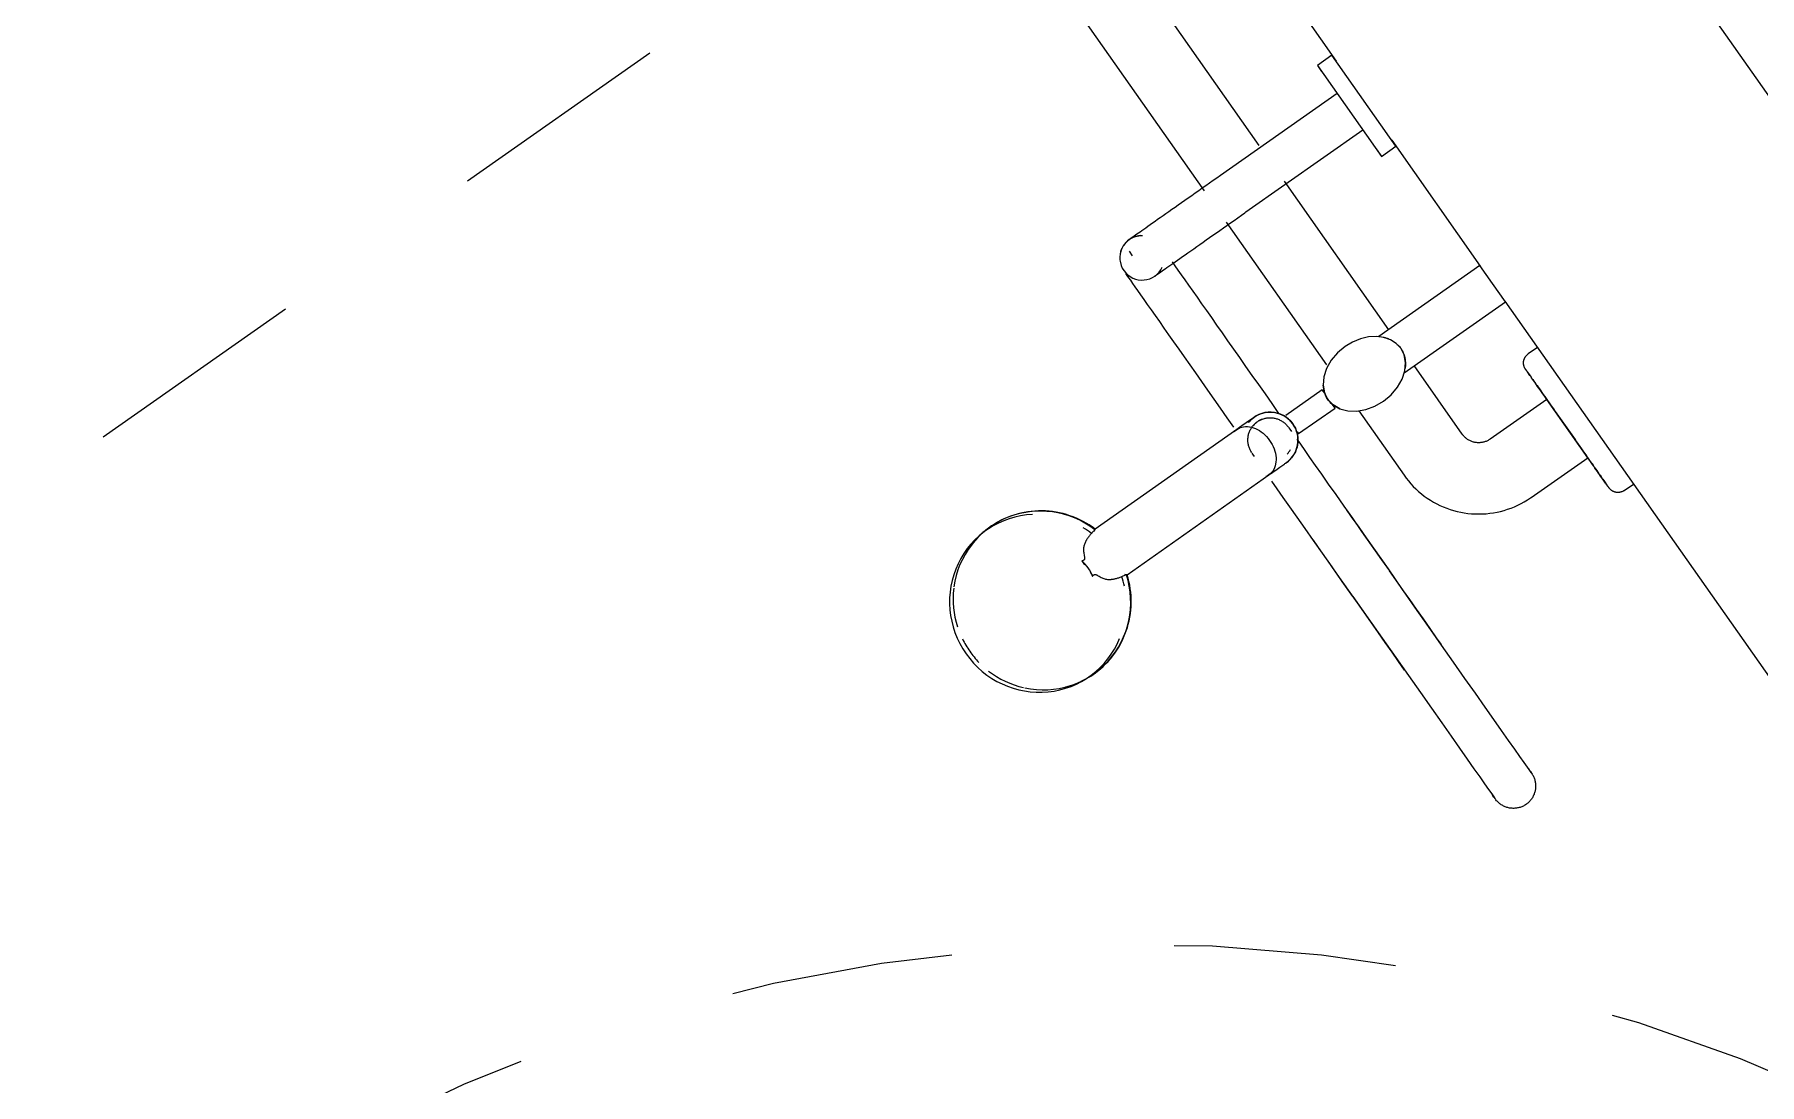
# Model space of a CAD drawing. Extents: x 274235 to 276654, y 142848 to 144425.
# Drawn here: x 276116.463 to 276117.237, y 143073.336 to 143073.807 of the extents above; entities that cross this region are included whole.
import ezdxf

# ---------------------------------------------------------------- set-up
doc = ezdxf.new("R2010")
doc.units = 0
doc.header["$LTSCALE"] = 1.5
for name, pattern in [('ACM-G-CENTER', [50.800000000000004, 31.75, -6.350000000000001, 6.350000000000001, -6.350000000000001]), ('Hidden 1_16_', [2.3812499999999996, 1.5875, -0.7937499999999998]), ('Hidden 1_32_', [1.3890625, 0.7937500000000002, -0.5953125])]:
    doc.linetypes.add(name, pattern=pattern)
doc.layers.get('0').update_dxf_attribs({"linetype": 'CONTINUOUS', "lineweight": 0})
for name, color, linetype, lineweight in [('_ACM-A-DETL', 7, 'CONTINUOUS', 5), ('_ACM-A-EQPM', 3, 'CONTINUOUS', 5), ('_ACM-A-FLOR-SPCL', 1, 'CONTINUOUS', 5), ('_ACM-A-GRID', 3, 'CONTINUOUS', 5), ('_ACM-A-WALL-FULL', 6, 'CONTINUOUS', 13)]:
    doc.layers.add(name, color=color, linetype=linetype, lineweight=lineweight)
pattern_1 = [(180, (649.6, 37.229), (-1.83697019872103e-15, 15), [])]

# ---------------------------------------------------------------- blocks, each defined once
blk = doc.blocks.new('FP_167-F5_Working')
at = {"layer": '_ACM-A-FLOR-SPCL', "flags": 128}
for points in [[(-78.88903392959583, 47.22886427070944), (-70.56537791819555, 47.22886427070944), (-62.65245384596601, 47.22886427070944), (-55.16292070346681, 47.22886427070944), (-48.10876014596234, 47.22886427070944), (-41.50125732559936, 47.22886427067478), (-35.35098283736115, 47.22886427070944), (-29.66777580832131, 47.22886427067478), (-24.46072815750304, 47.22886427070944), (-19.738170050392, 47.22886427070944), (-15.50765657256707, 47.22886427067478)], [(-1.944514504922154, 47.22886427067478), (-0.7801582739437436, 47.22886427070944), (-0.1381754468864529, 47.22886427070944)], [(-2.772139851003885e-10, 47.22886427070944), (0.399893341607276, 47.22086533726461), (0.7991469394524756, 47.19688133375139), (1.197122072623824, 47.15695062921886), (1.593182065910151, 47.10113710447659), (1.986693307661335, 47.0295300491096), (2.37702626404498, 46.94224401923302), (2.763556485333174, 46.83941865380311), (3.145665605951945, 46.72121845152933), (3.522742332471898, 46.58783250748638), (3.894183422866627, 46.43947421070843), (4.25939465038573, 46.27638090286937), (4.617791755230428, 46.09881349849966), (4.968801378140961, 45.90705606746742), (5.311861978945126, 45.70141538079798), (5.646424733692038, 45.48222041983181), (5.971954413420463, 45.24982184958736), (6.287930239918388, 45.00459145823424), (6.593846719513386, 44.74692156208821), (6.889214450804866, 44.47722437806788), (7.173560908694526, 44.19593136413341), (7.44643119937864, 43.903492529093), (7.7073887886585, 43.60037571264348), (7.956016200103841, 43.28706583713511), (8.191915682792024, 42.96406413144177), (8.414709847791347, 42.63188732936205), (8.624042272141015, 42.29106684303643), (8.81957806852588, 41.94214791242012), (9.001004421546895, 41.58568873347976), (9.168031087468625, 41.22225956476741), (9.32039085945362, 40.85244181549042), (9.457839994264033, 40.47682711507741), (9.580158602648225, 40.09601636704692), (9.687151000917401, 39.71061878724813), (9.778646024128102, 39.32125092962697), (9.854497299623109, 38.92853569969084), (9.91458348169308, 38.53310135813226), (9.958808445141221, 38.1355805153391), (9.987101439483558, 37.73660912004862), (9.999417202052246, 37.3368254413138), (9.995736030140506, 36.93686904766282), (9.976063812951542, 36.53737978414483), (9.940432021757443, 36.13899674830145), (9.888897659792747, 35.74235726797487), (9.821543171120357, 35.34809588178414), (9.738476308469762, 34.95684332375959), (9.63982996122577, 34.56922551459584), (9.525761942458848, 34.18586256011231), (9.396454736591114, 33.80736775920832), (9.252115207628595, 33.43434662280279), (9.092974268029138, 33.06739590521393), (8.919286509314771, 32.70710264926102), (8.731329794844351, 32.35404324734063), (8.52940481530095, 32.00878251917038), (8.31383460744837, 31.67187280817525), (8.084964037958708, 31.34385309814525), (7.843159250578356, 31.02524815058014), (7.588807081553023, 30.7165676654241), (7.32231444005447, 30.41830546560614), (7.044107657420682, 30.13093870708417), (6.754631805278769, 29.85492711529378), (6.454349983105021, 29.59071224994204), (6.143742577786361, 29.33871679838913), (5.823306494975259, 29.09934389969658), (5.493554363970725, 28.87297649934253), (5.155013717996553, 28.65997673699458), (4.808226149599614, 28.46068536671673), (4.45374644518779, 28.27542121231327), (4.092141696489853, 28.10448065673518), (3.723990393996428, 27.94813716856406), (3.349881501273194, 27.80664086401402), (2.970413512779851, 27.68021810691189), (2.586193496373017, 27.56907114669039), (2.197836121948421, 27.47337779484478), (1.805962678717333, 27.39329114037273), (1.411200080354865, 27.32893930468245), (1.014179862940728, 27.28042523707809), (0.6155371740984265, 27.24782654974815), (0.2159097570060112, 27.23119539353893), (-2.772139851003885e-10, 27.22886427071398)], [(-6.524350008140027, 27.22886427071398), (-9.381283480361526, 27.22886427071398), (-12.74683039098982, 27.22886427064468), (-16.61560658279377, 27.22886427067933), (-20.98142283925972, 27.22886427071398), (-25.83729478577407, 27.22886427071398), (-31.17545406280224, 27.22886427071398), (-36.98736075456982, 27.22886427067933), (-43.26371705009842, 27.22886427067933), (-49.99448211802301, 27.22886427067933), (-57.16888817031068, 27.22886427067933), (-64.77545768750606, 27.22886427067933), (-72.8020217811085, 27.22886427071398), (-78.88903392959583, 27.22886427067933)], [(-2.772139851003885e-10, 27.22886427071398), (-0.2618107456046346, 27.22886427067933), (-1.046824140293575, 27.22886427071398), (-2.353784330420968, 27.22886427071398)]]:
    blk.add_lwpolyline(points, dxfattribs=at)
blk = doc.blocks.new('FP_168-F5_Working')
at = {"layer": '_ACM-A-FLOR-SPCL'}
for p, q in [((-189.9399100314557, 47.22886427070944), (-189.7373552990808, 47.22886427067478)), ((-189.7373552990808, 27.22886427067933), (-189.9399100314557, 27.22886427067933))]:
    blk.add_line(p, q, dxfattribs=at)
at = {"layer": '_ACM-A-FLOR-SPCL', "flags": 128}
for points in [[(-189.9399100314557, 27.22886427067933), (-190.3398033733401, 27.23686320408951), (-190.7390569711854, 27.26084720767203), (-191.1370321043567, 27.30077791216991), (-191.533092097643, 27.35659143691219), (-191.9266033394635, 27.42819849227917), (-192.3169362957779, 27.51548452222505), (-192.7034665170661, 27.61830988758566), (-193.0855756376155, 27.73651008989409), (-193.4626523642048, 27.86989603393704), (-193.8340934545995, 28.01825433064569), (-194.1993046821186, 28.1813476385194), (-194.5577017868247, 28.35891504288911), (-194.9087114099432, 28.55067247392135), (-195.251772010678, 28.75631316055615), (-195.5863347654942, 28.97550812159161), (-195.911864445084, 29.20790669190538), (-196.2278402716513, 29.45313708322383), (-196.5337567512463, 29.71080697926591), (-196.8291244825377, 29.98050416328624), (-197.1134709404274, 30.26179717722071), (-197.3863412311115, 30.55423601229577), (-197.6472988204607, 30.85735282871065), (-197.8959262318367, 31.17066270425367), (-198.1318257145249, 31.49366440998165), (-198.3546198795935, 31.82584121202672), (-198.5639523038739, 32.166661698387), (-198.7594881003281, 32.515580628934), (-198.9409144532798, 32.872039807909), (-199.1079411192015, 33.23546897662136), (-199.2603008911865, 33.60528672589835), (-199.3977500259276, 33.98090142631136), (-199.5200686343811, 34.36171217434185), (-199.6270610326503, 34.74710975420994), (-199.718556055861, 35.13647761179646), (-199.794407331356, 35.52919284173259), (-199.8544935133567, 35.92462718336046), (-199.8987184768741, 36.32214802604967), (-199.9270114712857, 36.72111942134016), (-199.9393272337158, 37.12090310010963), (-199.9356460618734, 37.5208594936913), (-199.9159738446844, 37.92034875724394), (-199.8803420534903, 38.31873179305267), (-199.8288076915256, 38.71537127341389), (-199.7614532028532, 39.10963265963928), (-199.6783863402026, 39.50088521759454), (-199.5797399929587, 39.88850302682759), (-199.4656719741917, 40.27186598131112), (-199.336364768324, 40.6503607821458), (-199.1920252393615, 41.02338191862064), (-199.032884299762, 41.39033263617485), (-198.8591965410477, 41.75062589212776), (-198.6712398265772, 42.10368529404814), (-198.4693148470338, 42.44894602221839), (-198.2537446392506, 42.78585573321352), (-198.0248740696916, 43.11387544324352), (-197.7830692823805, 43.43248039080864), (-197.5287171132859, 43.74116087599932), (-197.2622244717873, 44.03942307578264), (-196.9840176891535, 44.32678983433925), (-196.6945418370117, 44.60280142609499), (-196.3942600149072, 44.86701629148138), (-196.0836526095885, 45.11901174299965), (-195.7632165267081, 45.35838464169219), (-195.4334643957729, 45.58475204201159), (-195.0949237496601, 45.7977518043942), (-194.7481361814018, 45.99704317467204), (-194.3936564769207, 46.18230732911015), (-194.0320517282227, 46.35324788461894), (-193.6639004257293, 46.50959137279006), (-193.2897915330061, 46.65108767734009), (-192.910323544582, 46.77751043447688), (-192.5261035281059, 46.88865739466373), (-192.1377461536813, 46.98435074650934), (-191.7458727103809, 47.06443740105069), (-191.3511101120878, 47.12878923667167), (-190.9540898946736, 47.17730330424138), (-190.5554472058313, 47.20990199164062), (-190.1558197887389, 47.22653314781519), (-189.9399100314557, 47.22886427070944)], [(-78.88903392959583, 47.22886427070944), (-90.60611609425287, 47.22886427070944), (-101.7450172441564, 47.22886427067478), (-112.2879175136586, 47.22886427067478), (-122.2179505112868, 47.22886427070944), (-131.5192303026441, 47.22886427070944), (-140.1768768242089, 47.22886427070944), (-148.1770396884629, 47.22886427067478), (-155.506920341327, 47.22886427070944), (-162.1547925374638, 47.22886427070944), (-168.1100210994173, 47.22886427067478), (-173.3630789319676, 47.22886427070944), (-177.9055622631479, 47.22886427070944), (-181.7302040885685, 47.22886427070944), (-184.8308857972168, 47.22886427070944), (-187.2026469598139, 47.22886427067478), (-188.8416932644805, 47.22886427067478), (-189.7454025868225, 47.22886427070944), (-189.9399100314557, 47.22886427070944)], [(-189.9399100314557, 27.22886427067933), (-189.5713630840342, 27.22886427074864), (-188.4663118380766, 27.22886427071398), (-186.6265241399749, 27.22886427071398), (-184.0549432575157, 27.22886427071398), (-180.7556831715385, 27.22886427071398), (-176.734021994391, 27.22886427067933), (-171.9963935260603, 27.22886427071398), (-166.5503769614255, 27.22886427071398), (-160.4046847652648, 27.22886427071398), (-153.5691487341435, 27.22886427067933), (-146.0547042672935, 27.22886427067933), (-137.8733728731626, 27.22886427074864), (-129.0382429365856, 27.22886427071398), (-119.5634487807431, 27.22886427067933), (-109.4641480551625, 27.22886427067933), (-98.75649748649485, 27.22886427067933), (-87.45762703142864, 27.22886427067933), (-78.88903392959583, 27.22886427067933)]]:
    blk.add_lwpolyline(points, dxfattribs=at)
blk = doc.blocks.new('FP_169-F5_Working')
at = {"layer": '_ACM-A-FLOR-SPCL', "flags": 128}
for points in [[(-189.7373552990808, 47.22886427067478), (-189.4497016530531, 47.22886427070944), (-188.9308001655127, 47.22886427070944), (-188.1814809682222, 47.22886427070944), (-187.2029428120734, 47.22886427070944)], [(-119.2410602997943, 47.22886427067478), (-114.5148580729849, 47.22886427067478), (-109.3772221581668, 47.22886427070944), (-104.1364372878013, 47.22886427074409), (-98.8008875998974, 47.22886427067478), (-93.3791088355254, 47.22886427067478), (-87.8797746842265, 47.22886427064014), (-82.31168290751212, 47.22886427070944), (-76.68374126443268, 47.22886427070944), (-71.00495326111559, 47.22886427064014), (-65.28440374686507, 47.22886427070944), (-59.53124438059531, 47.22886427067478), (-53.75467899012038, 47.22886427067478), (-47.96394884758683, 47.22886427074409)], [(14.03289584048216, 47.22886427067478), (19.27932447377807, 47.22886427074409), (24.42307903315159, 47.22886427067478), (29.45593060864376, 47.22886427067478), (34.36982771133498, 47.22886427070944), (39.15690915423147, 47.22886427070944), (43.80951662800835, 47.22886427067478), (48.3202069533134, 47.22886427067478), (52.68176398787, 47.22886427067478), (56.88721017084572, 47.22886427070944), (60.92981768542777, 47.22886427074409), (64.80311922193323, 47.22886427070944), (68.5009183242666, 47.22886427070944), (72.01729930253751, 47.22886427070944), (75.3466366974233, 47.22886427067478), (78.48360427936677, 47.22886427074409), (81.42318356930228, 47.22886427067478), (84.16067186746587, 47.22886427067478), (86.691689776567, 47.22886427070944), (89.01218820788691, 47.22886427070944), (91.11845485886843, 47.22886427067478), (93.0071201522871, 47.22886427070944), (94.67516262653844, 47.22886427067478), (96.11991376941823, 47.22886427067478), (97.3390622873565, 47.22886427070944), (98.33065780289762, 47.22886427070944)], [(107.9560162000811, 43.28706583713511), (108.1919156827, 42.96406413144177), (108.4147098477686, 42.63188732936205), (108.6240422721876, 42.29106684303643)], [(109.6398299612723, 34.56922551459584), (109.5257619425054, 34.18586256011231), (109.3964547365684, 33.80736775917367), (109.2521152076059, 33.43434662283744), (109.0929742680064, 33.06739590521393), (108.919286509292, 32.70710264929567), (108.7313297947523, 32.35404324734063), (108.5294048152089, 32.00878251917038), (108.3138346074949, 31.67187280817525), (108.084964037936, 31.34385309814525)], [(109.9145834816703, 38.53310135809761), (109.9588084451185, 38.1355805153391), (109.9871014394608, 37.73660912001397), (109.9994172020295, 37.33682544127915), (109.9957360301178, 36.93686904769748), (109.9760638129288, 36.53737978414483), (109.9404320216654, 36.13899674830145), (109.88889765977, 35.74235726800953)], [(-187.4185030555385, 27.22886427071398), (-188.3509645556358, 27.22886427067933), (-189.0539359591428, 27.22886427071398), (-189.5262926619393, 27.22886427071398), (-189.7373552990808, 27.22886427067933)], [(-45.20144985959069, 27.22886427071398), (-49.13155475859276, 27.22886427067933), (-54.92017530193734, 27.22886427067933), (-60.69276654773203, 27.22886427067933), (-66.44009358166367, 27.22886427067933), (-72.15296190631726, 27.22886427071398), (-77.82223215118938, 27.22886427071398), (-83.43883469316188, 27.22886427071398), (-88.99378416636682, 27.22886427071398), (-94.47819383677124, 27.22886427071398), (-99.88328981854193, 27.22886427071398), (-105.20042511133, 27.22886427067933), (-110.4210934329714, 27.22886427067933), (-115.5369428277139, 27.22886427071398), (-119.2410602997943, 27.22886427071398)], [(90.7114158693228, 27.22886427067933), (88.56169630803906, 27.22886427071398), (86.1984656573557, 27.22886427067933), (83.62550458232327, 27.22886427071398), (80.84692927172146, 27.22886427067933), (77.86718485318742, 27.22886427071398), (74.69103828233055, 27.22886427071398), (71.32357071615989, 27.22886427071398), (67.77016938419983, 27.22886427071398), (64.03651897073905, 27.22886427067933), (60.12859251992468, 27.22886427071398), (56.05264188040419, 27.22886427071398), (51.81518770372204, 27.22886427067933), (47.42300901261878, 27.22886427071398), (42.88313235607347, 27.22886427071398), (38.20282056827655, 27.22886427067933), (33.38956114969078, 27.22886427071398), (28.45105428863499, 27.22886427067933), (23.39520054244895, 27.22886427071398), (18.23008819882271, 27.22886427071398), (12.96398033537844, 27.22886427071398), (7.605301601622523, 27.22886427071398)]]:
    blk.add_lwpolyline(points, dxfattribs=at)
blk = doc.blocks.new('FP_170-F5_Working')
at = {"layer": '_ACM-A-FLOR-SPCL'}
blk.add_line((109.9999999997324, -76.86608267139918), (109.9999999998017, -12.77113572927692), dxfattribs=at)
blk = doc.blocks.new('FP_171-F5_Working')
at = {"layer": '_ACM-A-FLOR-SPCL'}
blk.add_line((89.99999999973697, -12.77113572931157), (89.99999999973697, -76.86608267139918), dxfattribs=at)
blk = doc.blocks.new('FP_172-F5_Working')
at = {"layer": '_ACM-A-FLOR-SPCL', "flags": 128}
blk.add_lwpolyline([(109.9999999998017, -12.77113572927692), (109.9999999997324, -10.77166901995843), (109.9999999998017, -8.775401030836383), (109.9999999996631, -6.785525364875684), (109.9999999997324, -4.805225398582661), (109.9999999997324, -2.837669189549524), (109.9999999996631, -0.8860044079778163), (109.9999999996631, 1.046646698878976), (109.9999999996631, 2.957192301487703), (109.9999999996631, 4.842575934468641), (109.9999999996631, 6.699781386130417), (109.9999999997324, 8.525837524003146), (109.9999999998017, 10.31782304777616), (109.9999999996631, 12.0728711628486), (109.9999999997324, 13.78817416673082), (109.9999999996631, 15.46098794043073), (109.9999999997324, 17.08863633879564), (109.9999999997324, 18.66851547163178), (109.9999999997324, 20.19809786926026), (109.9999999997324, 21.67493652620278), (109.9999999997324, 23.09666881568574), (109.9999999997324, 24.46102026924491), (109.9999999998017, 25.76580821567886), (109.9999999997324, 27.00894527248975), (109.9999999997324, 28.18844268572275), (109.9999999998017, 29.30241351113519), (109.9999999997324, 30.34907563284887), (109.9999999998017, 31.32675461494646), (109.9999999998017, 32.23388637956641), (109.9999999997324, 33.06901970927902), (109.9999999998017, 33.83081856910003), (109.9999999997324, 34.5180642431521), (109.9999999997324, 35.12965728521167), (109.9999999997324, 35.66461927662686), (109.9999999996631, 36.12209439247245), (109.9999999997324, 36.50135077012074), (109.9999999997324, 36.80178168026269), (109.9999999997324, 37.0229064975727), (109.9999999997324, 37.16437146945764), (109.9999999997324, 37.22595028216247)], dxfattribs=at)
blk = doc.blocks.new('FP_173-F5_Working')
at = {"layer": '_ACM-A-FLOR-SPCL', "flags": 128}
blk.add_lwpolyline([(89.99999999973697, 37.22886427067706), (89.99999999973697, 37.18886960373011), (89.99999999973697, 37.06894958578287), (89.99999999973697, 36.86929606339745), (89.99999999973697, 36.59022843951279), (89.99999999973697, 36.23219316278183), (89.99999999973697, 35.79576301329498), (89.99999999973697, 35.28163618621475), (89.99999999973697, 34.69063517484583), (89.99999999973697, 34.02370545459644), (89.99999999973697, 33.28191397087994), (89.99999999973697, 32.46644743171928), (89.99999999973697, 31.57861040962817), (89.99999999973697, 30.61982325460558), (89.99999999973697, 29.59161982139695), (89.99999999966768, 28.49564501615032), (89.99999999973697, 27.33365216492803), (89.99999999973697, 26.10750020823179), (89.99999999973697, 24.81915072770953), (89.99999999973697, 23.47066480774647), (89.99999999973697, 22.0641997380395), (89.99999999973697, 20.60200556276814), (89.99999999966768, 19.08642148062445), (89.99999999973697, 17.51987210287471), (89.99999999973697, 15.90486357430409), (89.99999999973697, 14.24397956407875), (89.99999999973697, 12.53987713234665), (89.99999999973697, 10.7952824794037), (89.99999999973697, 9.01298658456335), (89.99999999973697, 7.195840740966924), (89.99999999973697, 5.34675199451267), (89.99999999973697, 3.468678492620893), (89.99999999973697, 1.564624752295185), (89.99999999973697, -0.3623631466987717), (89.99999999973697, -2.309202434735289), (89.99999999973697, -4.272778584311982), (89.99999999973697, -6.249950292416725), (89.99999999973697, -8.237554506070683), (89.99999999973697, -10.2324114826617), (89.99999999973697, -12.23132987640511), (89.99999999973697, -12.77113572931157)], dxfattribs=at)
blk = doc.blocks.new('SHOWER_hand_held - HYTP-020-V166-F5_Working')
at = {"layer": '_ACM-A-FLOR-SPCL'}
h = blk.add_hatch(dxfattribs=at)
h.set_pattern_fill('FP_66', color=256, style=0, pattern_type=2)
h.set_pattern_definition(pattern_1)
h.paths.add_polyline_path([(-8.744932952119598, 40.25886416000822), (-9.711801151993132, 37.92463783870325), (-8.035076166489308, 39.63710704403757)])
h.paths.add_polyline_path([(4.277007507252529, 38.04454995102742), (9.659258262611184, 34.64067381966652), (6.367305261799811, 38.93083049653378), (4.506080184795792, 38.14167614139669)])
h.paths.add_polyline_path([(-2.301530261142034, 28.55765338640949), (3.045852759307309, 28.04499805790738), (-1.236852654578615, 28.42551863441668)])
h = blk.add_hatch(dxfattribs=at)
h.set_pattern_fill('FP_66', color=256, style=0, pattern_type=2)
h.set_pattern_definition(pattern_1)
h.paths.add_polyline_path([(92.92893218785684, 44.29993208258957), (93.25315372528313, 42.90529995608095), (102.8019037059976, 44.29993208252026), (95.44816430238352, 45.34343219118873), (93.75155551084954, 44.64067381966424)])
h.paths.add_polyline_path([(99.99999999970005, 42.66163622133782), (107.7312876634766, 36.63142833220363), (105.5716200537941, 40.26525529350575), (101.5286132279212, 42.00417222518627)])
h.paths.add_polyline_path([(90.5703938057217, 38.6059167328126), (90.96516885251677, 33.62680507418918), (92.27027677343558, 37.56074923258065), (93.60118901268943, 38.89166147186916), (90.90530673072935, 38.74996441082231)])
for p, q in [((-40.04487188510284, 167.9625513272411), (-40.22770907531704, 165.801721317841)), ((40.22770907476261, 165.801721317841), (40.04487188454841, 167.9625513272411)), ((-12.50000000028304, 124.5822619425791), (-12.50000000028304, 46.68058651668771)), ((12.49999999972861, 46.68057912834593), (12.49999999972861, 124.5822619425445)), ((-5.0000000002241, 25.13391732861228), (-5.0000000002241, 5.133917328616826)), ((-3.932380633063414, 25.13391732985061), (-5.000000000001537, 25.13391732985061)), ((4.999999999999016, 25.13391732985061), (4.877400196281492, 25.13391732985061)), ((4.999999999738975, 5.133917328582174), (4.999999999738975, 25.13391732861228)), ((-5.000000000001537, 5.133917329850618), (-3.055862611035835, 5.133917329850618)), ((3.055862611035662, 5.133917329850618), (4.999999999999016, 5.133917329850618)), ((-10.00000000030959, -29.39065137414946), (-10.00000000030959, -84.86608267143201)), ((-10.00000000030959, -29.39065137414946), (-10.00000000030959, -84.86608267143201)), ((9.999999999755165, -84.86608267139736), (9.99999999968586, -29.39065137418411)), ((9.999999999755165, -84.86608267139736), (9.99999999968586, -29.39065137418411)), ((75.42822889643976, -76.86608267139918), (75.42822889643976, -84.86608267139736)), ((125.4282288966806, -76.86608267014164), (75.42822889668064, -76.86608267014164)), ((78.77759380206967, -76.86608267014164), (75.42822889668064, -76.86608267014164)), ((125.4282288966806, -76.86608267014164), (122.0788639912916, -76.86608267014164)), ((125.4282288964631, -84.86608267139736), (125.4282288964631, -76.86608267139918)), ((-10.00000000000154, -84.86608267014233), (-1.545244375061605e-12, -84.86608267014233)), ((-9.733563667379204e-13, -84.86608267014233), (9.999999999999016, -84.86608267014233)), ((75.42822889668064, -84.86608267014087), (78.77759380206962, -84.86608267014087)), ((75.42822889668064, -84.86608267014087), (125.4282288966806, -84.86608267014087)), ((122.0788639912915, -84.86608267014087), (125.4282288966806, -84.86608267014087))]:
    blk.add_line(p, q, dxfattribs=at)
at = {"layer": '_ACM-A-FLOR-SPCL', "flags": 128}
for points in [[(-37.96604360318197, 175.9838643954555), (-38.48800214882031, 174.4707399147005), (-38.94805888116644, 172.9378670622978), (-39.34542624790193, 171.3877410648905), (-39.6794225261965, 169.8228908196709), (-39.94947363222236, 168.2458741251911), (-40.15511466274111, 166.6592727778983), (-40.29599115670462, 165.0656875553234), (-40.37186006453376, 163.4677331079292), (-40.38259041696638, 161.8680327834204), (-40.32816368619788, 160.269213409057), (-40.20867383758159, 158.6739000559139), (-40.02432706987929, 157.0847108127386), (-39.77544124718042, 155.5042515935948), (-39.46244502754926, 153.9351110046567), (-39.08587669671633, 152.3798552948594), (-38.64638271734839, 150.841023412724), (-38.14471600616343, 149.3211221906996), (-37.58173395427639, 147.8226216768799), (-36.95839620851694, 146.3479506307615), (-36.27576222952084, 144.8994921986008), (-35.53498864877184, 143.4795797807785), (-34.73732644205847, 142.0904931008695), (-33.88411794159256, 140.7344544850507), (-32.97679370640181, 139.4136253557252), (-32.01686927158007, 138.1301029433828), (-31.00594179586933, 136.885917216144), (-29.94568662628535, 135.683028026673), (-28.83785379877627, 134.5233224714377), (-27.68426449002218, 133.4086124588843), (-26.48680743631558, 132.3406324788353), (-25.24743533386845, 131.3210375662142), (-23.96816123205044, 130.3514014491863), (-22.65105493050796, 129.4332148738166), (-21.29823938958962, 128.5678840938076), (-19.91188716093893, 127.7567295163437), (-18.49421684469962, 127.0009844927106), (-17.04748957887768, 126.3017942432943), (-15.57400556141474, 125.6602149084692), (-14.07610061037831, 125.0772127131449), (-12.55614276053639, 124.5536632377629), (-12.48128917138201, 124.5295992191704)], [(12.48128917068898, 124.5295992191357), (14.00226421213265, 125.0502204431011), (15.50130292477625, 125.630334868948), (16.97603578521266, 126.2690713659702), (18.42412532109993, 126.9654681257619), (19.84326951257681, 127.7184733867513), (21.23120523124089, 128.5269462634171), (22.58571171530312, 129.3896576905135), (23.9046140789782, 130.3052914911414), (25.1857868540319, 131.2724455793722), (26.42715755780227, 132.2896333072298), (27.62671028187324, 133.3552849669832), (28.78248929488618, 134.4677494583459), (29.89260264867808, 135.625296131186), (30.95522577936045, 136.8261168127238), (31.96860508940918, 138.0683280284307), (32.93106149711239, 139.3499734240483), (33.84099393986217, 140.6690263956212), (34.6968828120931, 142.0233929323266), (35.49729332296738, 143.4109146761889), (36.24087875183723, 144.8293721996845), (36.9263835843667, 146.2764885012026), (37.55264650852187, 147.7499327156925), (38.11860324866793, 149.2473240350241), (38.62328921836852, 150.7662358313035), (39.06584197234334, 152.3041999721587), (39.4455034368626, 153.8587113167349), (39.76162190104442, 155.4272323761816), (40.01365375318456, 157.0071981226215), (40.20116494458489, 158.5960209265403), (40.32383217013849, 160.1910956014916), (40.38144375492921, 161.7898045338034), (40.3739002366583, 163.38952287237), (40.30121464022486, 164.9876237541708), (40.16351244224243, 166.5814835395948), (39.9610312244522, 168.1684870322064), (39.69412001956734, 169.7460326565833), (39.36323835696385, 171.3115375704195), (38.96895501500967, 172.8624426867067), (38.51194649250683, 174.3962175827788), (37.99299521255271, 175.9103652767084), (37.96604360269685, 175.9838643954555)], [(-12.50000000028304, 46.68033243465034), (-12.50000000028304, 45.66780706478357), (-12.50000000028304, 44.70612368536113), (-12.50000000028304, 43.79682078476016), (-12.50000000028304, 42.94135305358977), (-12.50000000028304, 42.14108905772209), (-12.50000000028304, 41.39730904885628), (-12.50000000028304, 40.71120291635761), (-12.50000000028304, 40.08386828369839), (-12.50000000028304, 39.51630875234196), (-12.50000000028304, 39.00943229663908), (-12.50000000028304, 38.56404981070691), (-12.50000000028304, 38.180873811518), (-12.50000000028304, 37.86051729885776), (-12.50000000028304, 37.60349277495725), (-12.50000000028304, 37.41021142407835), (-12.50000000028304, 37.28098245523943), (-12.50000000028304, 37.22886774752951)], [(12.49999999972861, 37.22886743964873), (12.49999999972861, 37.31327756532637), (12.49999999972861, 37.46189514637399), (12.49999999972861, 37.67448242657883), (12.49999999972861, 37.95069931161152), (12.49999999972861, 38.29010391323173), (12.49999999972861, 38.69215325666901), (12.49999999972861, 39.15620414868372), (12.49999999972861, 39.68151420675859), (12.49999999972861, 40.26724304692598), (12.49999999972861, 40.91245362797854), (12.49999999972861, 41.6161137506424), (12.49999999972861, 42.37709770880229), (12.49999999972861, 43.19418809052613), (12.49999999972861, 44.06607772538937), (12.49999999972861, 44.99137177601979), (12.49999999972861, 45.96858996935826), (12.49999999972861, 46.68034842487278)], [(14.99577256983112, -14.44641011614981), (14.61979724305888, -9.995991437023525), (13.51072423556283, -5.768735333798666), (11.72416709902439, -1.976614078975168), (9.349711268282524, 1.190219533210747), (6.506421873554709, 3.57296724189852), (3.336873317635175, 5.052148127486589), (-1.297239060834364e-13, 5.553589883850104), (-3.336873317635415, 5.052148127486568), (-6.506421873554944, 3.572967241898469), (-9.349711268282725, 1.190219533210675), (-11.72416709902455, -1.976614078975255), (-13.51072423556294, -5.768735333798768), (-14.61979724305894, -9.995991437023644), (-14.99577256983112, -14.4464101161499)], [(-6.506421873554959, 3.572967241898461), (-3.336873317635415, 5.052148127486568), (-1.297239060834364e-13, 5.553589883850104), (3.336873317635175, 5.052148127486589), (6.506421873554704, 3.572967241898523)], [(-14.99577256983112, -14.44641011615005), (-14.61979724305887, -18.89682879527632), (-13.51072423556281, -23.12408489850119), (-11.72416709902437, -26.91620615332467), (-9.349711268282487, -30.08303976551058), (-6.506421873554672, -32.46578747419834), (-3.336873317635139, -33.94496835978639), (-1.037175010359359e-12, -34.44641011614989)], [(-1.037175010359359e-12, -34.44641011614989), (2.926678998682303, -34.06181086909724), (5.739917289977832, -32.92329157638483), (8.331989786050205, -31.07510282380262), (10.60370040757712, -28.58842846009806), (12.46811815933033, -25.55863519468043), (13.85379494359067, -22.10166405494384), (14.70729547511182, -18.35047901391941), (14.99577256983112, -14.44641011614981)]]:
    blk.add_lwpolyline(points, dxfattribs=at)
at = {"layer": '_ACM-A-FLOR-SPCL'}
for centre, radius, start, end in [((99.99999999999936, 37.22886427196114), 9.999999999999982, 89.99999999999908, 209.9999999999989), ((99.99999999999852, 37.22886427195983), 10.00000000000017, 105.0000000000006, 165.0000000000003), ((99.99999999999936, 37.22886427196114), 10, 330.0000000000001, 89.99999999999977), ((99.99999999999852, 37.22886427195983), 10.00000000000017, 60.00000000000024, 75.00000000000037), ((-2.210085947560036e-12, 37.22886427196034), 12.5, 269.9999999999956, 14.99999999999556), ((1.40536114322953e-11, 37.22886427196082), 10, 345.0000000000005, 15.00000000000068), ((99.99999999999852, 37.22886427195983), 10.00000000000017, 1.78111062161957e-13, 45.00000000000026), ((-6.407707722611799e-15, 37.22886427196034), 12.50000000000001, 180.0000000000043, 270.0000000000037), ((1.40536114322953e-11, 37.22886427196082), 9.99999999999999, 194.9999999999993, 209.9999999999993), ((99.99999999999852, 37.22886427195983), 10.00000000000017, 194.9999999999997, 209.9999999999997), ((99.99999999999852, 37.22886427195983), 10.00000000000017, 329.9999999999998, 344.9999999999998)]:
    blk.add_arc(centre, radius, start, end, dxfattribs=at)
for centre, major_axis, ratio, start_param, end_param in [((0, 164.6956633238679), (-40.18284696237374, 1.581722524744274e-12), 0.9819100403902676, 4.712388980384723, 6.841594647589448), ((0, 162.5199173315925), (-40.36631412029836, 1.588944365857521e-12), 0.9819100403902676, 4.712388980384723, 4.872599668811279), ((0, 164.6956633238679), (40.18284696237379, 0), 0.9819100403902664, 5.724775966766241, 7.853981633974477), ((0, 162.5199173315925), (40.36631412029834, 0), 0.9819100403902685, 1.410585638598657, 1.57079632679489), ((0, 162.5199173315925), (40.36631412029839, 0), 0.9819100403902661, 1.876063622806066, 2.313128175786564), ((0, 162.5199173315925), (40.36631412029832, 0), 0.9819100403902697, 0.8284644791131253, 1.265529031478681), ((0, 162.5199173315925), (40.36631412029841, 0), 0.9819100403902652, 2.326738807543456, 4.398870317486072), ((0, 162.5199173315925), (40.36631412029838, 0), 0.9819100403902665, 5.025907643283231, 7.098039154208488), ((-6.407707722611798e-15, 145.958257223081), (12.49999999999999, 0), 0.7071067811865539, 4.367279649012199, 4.712388980384747), ((-2.210085947560036e-12, 145.9582572230809), (-12.49999999999999, 1.186763449571866e-14), 0.7071067811865512, 1.570796326794823, 1.915905658167284), ((0, 164.6956633238679), (40.18284696237373, 0), 0.9819100403902689, 4.30213155945565, 4.41446412112133), ((0, 164.6956633238679), (40.18284696237379, 0), 0.981910040390267, 5.010313877252074, 5.122646394495125)]:
    blk.add_ellipse(centre, major_axis=major_axis, ratio=ratio, start_param=start_param, end_param=end_param, dxfattribs=at)
for points, knots in [([(-5.422352131275303, 135.4749835479982), (-6.091159283719021, 135.1706206881596), (-6.987943368285089, 134.723540465746), (-7.979693553386562, 134.0905139984068), (-8.631585524244482, 133.5929541596833), (-9.1810616241661, 133.0368856203726), (-9.64121816235583, 132.416862135465), (-9.975478862883044, 131.8745330030008), (-10.22262658486349, 131.4379433845795), (-10.40125215778705, 131.1155462995853), (-10.57034193924997, 130.792780006585), (-10.77867688756347, 130.3506885116971), (-11.0132474515072, 129.7846724463945), (-11.2609768876747, 129.0905011078774), (-11.55795005231889, 128.1642351548663), (-11.86611376017409, 126.9987531454077), (-12.04633757540958, 126.0340934533365), (-12.12263119746475, 125.5440569081483)], [0, 0, 0, 0, 0.125, 0.1875, 0.25, 0.3125, 0.375, 0.4375, 0.46875, 0.5, 0.53125, 0.5625, 0.625, 0.6875, 0.75, 0.875, 1, 1, 1, 1]), ([(-4.228744553714249, 137.6405736663618), (-4.179065958807373, 137.5436471982398), (-4.095233808385728, 137.3562320978684), (-4.0166775677139, 137.0933584826565), (-3.990642399441394, 136.8889397337203), (-3.993911035526348, 136.7340744209022), (-4.007441413495011, 136.6222417833398), (-4.035964223778754, 136.5148712393256), (-4.096046640383099, 136.3778372370155), (-4.204161255200735, 136.2180683394672), (-4.340812140331943, 136.0739405060303), (-4.458057048614727, 135.9679746245679), (-4.546692062469185, 135.8930193478949), (-4.637576787200905, 135.822696150905), (-4.766829824412231, 135.7355497764969), (-5.01068747112172, 135.6005482488968), (-5.250202413374061, 135.5161233030535), (-5.422352131275303, 135.4749835479982)], [0, 0, 0, 0, 0.08333333333333333, 0.1666666666666667, 0.25, 0.2916666666666666, 0.3333333333333333, 0.375, 0.4166666666666666, 0.5, 0.5833333333333333, 0.625, 0.6666666666666666, 0.7083333333333333, 0.75, 0.8333333333333333, 1, 1, 1, 1]), ([(5.422352131272064, 135.4749835479974), (5.250202413370782, 135.5161233030527), (5.010687471118395, 135.6005482488958), (4.766829824408862, 135.7355497764961), (4.637576787197492, 135.8226961509044), (4.546692062465767, 135.8930193478941), (4.458057048611311, 135.9679746245672), (4.340812140328485, 136.0739405060298), (4.204161255197273, 136.2180683394665), (4.096046640379646, 136.377837237015), (4.035964223775303, 136.514871239325), (4.007441413491557, 136.6222417833394), (3.993911035522897, 136.7340744209017), (3.990642399437968, 136.8889397337199), (4.01667756771049, 137.0933584826559), (4.095233808382376, 137.3562320978682), (4.179065958804049, 137.5436471982395), (4.228744553710945, 137.6405736663615)], [0, 0, 0, 0, 0.1666666666666667, 0.25, 0.2916666666666666, 0.3333333333333333, 0.375, 0.4166666666666666, 0.5, 0.5833333333333333, 0.625, 0.6666666666666666, 0.7083333333333333, 0.75, 0.8333333333333333, 0.9166666666666666, 1, 1, 1, 1]), ([(12.1226311974624, 125.5440569081475), (12.04633757540722, 126.0340934533357), (11.86611376017171, 126.9987531454071), (11.55795005231645, 128.1642351548656), (11.26097688767221, 129.0905011078766), (11.01324745150469, 129.7846724463938), (10.77867688756091, 130.3506885116961), (10.57034193924739, 130.7927800065842), (10.40125215778444, 131.1155462995844), (10.22262658486086, 131.4379433845786), (9.975478862880369, 131.874533003), (9.64121816235312, 132.4168621354646), (9.181061624163315, 133.0368856203717), (8.631585524241638, 133.5929541596824), (7.979693553383616, 134.0905139984061), (6.987943368282043, 134.7235404657451), (6.091159283715863, 135.1706206881588), (5.422352131272063, 135.4749835479974)], [0, 0, 0, 0, 0.125, 0.25, 0.3125, 0.375, 0.4375, 0.46875, 0.5, 0.53125, 0.5625, 0.625, 0.6875, 0.75, 0.8125, 0.875, 1, 1, 1, 1]), ([(12.01823057900261, 40.66218896271931), (12.13703288781109, 40.24729530624848), (12.56307930679087, 38.40678959640473), (12.56458055043077, 35.0265564535442), (11.04843385006875, 30.85086615808827), (8.203488701288126, 27.46031598342915), (4.362363711632741, 25.24088441247569), (1.454024622932376, 24.72886427196019), (-3.1656381942885e-12, 24.72886427196031)], [0.4115101811335319, 0.4115101811335319, 0.4115101811335319, 0.4115101811335319, 0.4444444444444444, 0.5555555555555556, 0.6666666666666666, 0.7777777777777777, 0.8888888888888888, 1, 1, 1, 1]), ([(-3.328270764100229e-12, 24.72886427196031), (-1.454274562156385, 24.72886427196069), (-4.362609753511422, 25.24235944204038), (-8.196187829072844, 27.45294613716093), (-11.05072333072325, 30.85649157479744), (-12.30959339186027, 34.316749358193), (-12.4989466212359, 36.50079257763397), (-12.4990073570486, 37.22854797790902)], [0, 0, 0, 0, 0.1111111111111111, 0.2222222222222222, 0.3333333333333333, 0.4444444444444444, 0.499950485910861, 0.499950485910861, 0.499950485910861, 0.499950485910861]), ([(-1.103604458809837e-12, -34.44641011614989), (-0.6260934583813049, -34.41974720827095), (-1.55120418032047, -34.32793403835915), (-2.579827397735436, -34.13057555150484), (-3.149962070904448, -33.99151290450752), (-3.568248078109525, -33.8754549389387), (-3.975596740452204, -33.74198152182657), (-4.502888429311773, -33.53773186567867), (-5.13296670733684, -33.24504008746298), (-5.724388425296903, -32.92390708454498), (-6.11818832270978, -32.69626998339442), (-6.337361872288358, -32.56678462107605), (-6.498985296437084, -32.4711220906448), (-6.657114294533534, -32.3743310212862), (-6.862521582480293, -32.24040116221158), (-7.208835428322126, -31.99743599872442), (-7.668324497012038, -31.6339593182936), (-8.086145708054982, -31.27399511628841), (-8.358095062649818, -31.03723464534687), (-8.50760002643699, -30.90785447813983), (-8.580442695945651, -30.84605788288763), (-8.616314709109318, -30.81533768403534)], [0, 0, 0, 0, 0.05555555555555555, 0.08333333333333333, 0.09722222222222221, 0.1111111111111111, 0.125, 0.1388888888888889, 0.1666666666666667, 0.1944444444444444, 0.2083333333333333, 0.2152777777777778, 0.2222222222222222, 0.2291666666666667, 0.2361111111111111, 0.25, 0.2777777777777778, 0.3055555555555556, 0.3194444444444444, 0.3263888888888888, 0.3333333333333333, 0.3333333333333333, 0.3333333333333333, 0.3333333333333333]), ([(8.616314709106833, -30.81533768403779), (8.580442695943168, -30.84605788289007), (8.50760002643451, -30.90785447814225), (8.35809506264733, -31.03723464534924), (8.086145708052513, -31.27399511629059), (7.668324497009562, -31.63395931829564), (7.208835428319651, -31.99743599872638), (6.862521582477828, -32.24040116221338), (6.65711429453107, -32.37433102128792), (6.551694962466771, -32.4388584008603), (6.49840289209257, -32.47093400082525)], [0.6666666666666666, 0.6666666666666666, 0.6666666666666666, 0.6666666666666666, 0.6736111111111112, 0.6805555555555556, 0.6944444444444444, 0.7222222222222222, 0.75, 0.7638888888888888, 0.7708333333333333, 0.7777777777777778, 0.7777777777777778, 0.7777777777777778, 0.7777777777777778]), ([(3.566425187296745, -33.87255236368232), (3.428819409038789, -33.91414092746243), (3.14996207090207, -33.99151290450823), (2.579827397733125, -34.13057555150539), (1.551204180318199, -34.32793403835959), (0.6260934583791172, -34.41974720827106), (-1.038215135607326e-12, -34.44641011614989)], [0.8888888888888888, 0.8888888888888888, 0.8888888888888888, 0.8888888888888888, 0.9027777777777777, 0.9166666666666666, 0.9444444444444444, 1, 1, 1, 1])]:
    blk.add_open_spline(points, degree=3, knots=knots, dxfattribs=at)
for points in [[(-2.116864365927973, 137.5317241906727), (-2.821655124880337, 137.5557408485013), (-3.52561518747576, 137.5920240070643), (-4.228744553714241, 137.6405736663618)], [(4.228744553710944, 137.6405736663615), (3.525615187472985, 137.5920240070641), (2.821655124878089, 137.5557408485012), (2.116864365926254, 137.5317241906727)], [(-12.48203288375692, 124.5298743532763), (-12.51167518368904, 124.5404453259637), (-12.50854584855352, 124.636473516425), (-12.44928136333402, 124.8159179777948)], [(-12.12263119746475, 125.5440569081483), (-12.18245140262455, 125.1932324748388), (-12.32756271382527, 124.6690758707622), (-12.4523905838248, 124.519303380589), (-12.48203288375692, 124.5298743532763)], [(-12.44928136333402, 124.8159179777948), (-12.37037440701722, 124.9996333760031), (-12.19909731767271, 125.1714197936179), (-11.9444617549455, 125.3097728202696)], [(11.9444617549434, 125.3097728202688), (12.19909731767057, 125.1714197936171), (12.37037440701508, 124.9996333760024), (12.44928136333185, 124.8159179777941)], [(12.48203288375468, 124.5298743532756), (12.45239058382254, 124.5193033805883), (12.32756271382297, 124.6690758707614), (12.18245140262223, 125.193232474838), (12.1226311974624, 125.5440569081475)], [(12.44928136333185, 124.815917977794), (12.50854584855132, 124.6364735164243), (12.51167518368682, 124.540445325963), (12.48203288375468, 124.5298743532756)], [(7.906566572590992e-13, 37.49116320463131), (-1.454918407532903, 37.49142988023901), (-4.364316059147902, 37.86789747307576), (-8.198489192779821, 39.49089200024412), (-11.05218416696884, 41.99117679766617), (-12.56180452009089, 45.04572540834435), (-12.56219779167009, 47.2275442683153), (-12.30920473437749, 48.28527774072541)], [(12.30959382197609, 48.28365223568819), (12.56315890304788, 47.22746430677829), (12.56474310478465, 45.0582380066926), (11.04990049962814, 41.98704571273947), (8.205778989035512, 39.49629777864984), (4.364074408247425, 37.86682072763024), (1.454670418117769, 37.49141959218186), (-3.165592755375451e-12, 37.49116320463131)], [(-1.137986918796846, 24.78077262011879), (-1.508223102729676, 24.81481815266185), (-1.870576584049708, 24.86504640213268), (-2.208808556808035, 24.92556533389613)], [(-2.208808556808025, 24.92556533389612), (-1.870576584049698, 24.86504640213267), (-1.145869621409648, 24.764589903191), (-0.3896318483183918, 24.72886427196043), (-3.250704422133632e-12, 24.72886427196033)], [(-3.165643152987137e-12, 24.72886427196033), (0.3896318483124635, 24.72886427196029), (1.145869621404689, 24.7645899031907), (1.870576584045775, 24.86504640213241), (2.208808556804554, 24.9255653338959)], [(2.208808556804557, 24.92556533389591), (1.870576584045778, 24.86504640213242), (1.508223102725234, 24.81481815266157), (1.137986918791905, 24.78077262011854)], [(-3.055862611035864, 5.133917329850618), (-2.77061402234781, 5.217369835029399), (-2.149690809285555, 5.359941320715648), (-1.104430476950032, 5.518182432512117), (-0.3689554694725449, 5.55183018132577), (-9.247936705975794e-13, 5.553589883850106)], [(-1.044954376429969e-12, 5.553589883850104), (-0.3689554694726477, 5.551830181325767), (-1.104430476950099, 5.518182432512108), (-2.149690809285614, 5.359941320715646), (-2.770614022347828, 5.217369835029398), (-3.055862611035862, 5.133917329850618)], [(-8.943387940642696e-13, 5.553589883850104), (0.3689554694710275, 5.551830181325816), (1.104430476949068, 5.518182432512221), (2.149690809285054, 5.359941320715724), (2.770614022347559, 5.21736983502943), (3.055862611035688, 5.133917329850619)], [(3.055862611035687, 5.133917329850618), (2.770614022347589, 5.217369835029426), (2.149690809285126, 5.359941320715713), (1.104430476949068, 5.518182432512224), (0.3689554694709569, 5.551830181325816), (-1.011093655293462e-12, 5.553589883850104)]]:
    blk.add_open_spline(points, degree=3, dxfattribs=at)
for name in ['FP_168-F5_Working', 'FP_169-F5_Working', 'FP_167-F5_Working', 'FP_173-F5_Working', 'FP_172-F5_Working', 'FP_171-F5_Working', 'FP_170-F5_Working']:
    blk.add_blockref(name, (0, 0), dxfattribs=at)
blk = doc.blocks.new('GRAB_RAIL_horiz - FIRT-003-V174-F5_Working')
at = {"layer": '_ACM-A-EQPM'}
for p, q in [((412.5000000001921, 1.247462932951748e-09), (412.5000000001921, -4.999999998768726)), ((487.5000000001577, -4.999999998803378), (487.5000000000884, 1.2128111848142e-09)), ((434.0000000002132, -9.999999998784915), (434.0000000002132, -40.9999999987952)), ((466.0000000000001, -10.00000000002015), (434, -10.00000000002015)), ((434.5451867793749, -10.00000000002015), (434, -10.00000000002015)), ((466.0000000000001, -10.00000000002015), (465.4548132206252, -10.00000000002015)), ((466.0000000002059, -40.9999999987952), (466.0000000002059, -9.999999998750264)), ((266.4951725673704, -49.99999999877582), (25.00000000015025, -49.99999999881047)), ((367.6858674945753, -49.99999999877582), (286.1602540391705, -49.99999999877582)), ((425.0000000001979, -49.99999999881047), (387.3141325079385, -49.99999999881047)), ((25.00000000015025, -81.9999999988032), (268.9505528834763, -81.9999999988032)), ((286.0494471030739, -81.99999999883785), (364.4603679305346, -81.99999999876854)), ((389.643216585222, -81.9999999988032), (425.0000000001979, -81.99999999883785))]:
    blk.add_line(p, q, dxfattribs=at)
at = {"layer": '_ACM-A-EQPM', "flags": 128}
for points in [[(417.5000000002083, -9.999999998750264), (417.3000533293007, -9.99600053209715), (417.1004265303434, -9.984008530305891), (416.9014389637578, -9.964043178108932), (416.7034089671146, -9.936136415651163), (416.506653346239, -9.900332888002323), (416.3114868681165, -9.856689873046708), (416.1182217574031, -9.805277190383732), (415.9271671970937, -9.746177089194862), (415.7386288338337, -9.679484117156063), (415.5529082887057, -9.605304968836391), (415.3703026748768, -9.523758314899533), (415.1911041225238, -9.434974612697351), (415.0155993110338, -9.339095897146581), (414.8440690105625, -9.236275553898485), (414.6767876332237, -9.126678073311451), (414.5140227934288, -9.010478788171895), (414.3560348800758, -8.887863592564646), (414.2030766403823, -8.759028644491627), (414.0553927746673, -8.624180052481462), (413.9132195456878, -8.483533545496902), (413.7767844003803, -8.337314127976697), (413.6463056057405, -8.18575571976926), (413.5219919000178, -8.029100782067053), (413.404042158743, -7.86759992916841), (413.2926450761394, -7.701511528145875), (413.1879788639991, -7.531101284931083), (413.0902109657374, -7.356641819692232), (412.9994977892962, -7.178412230187405), (412.9159844563354, -6.996697645796575), (412.8398045704122, -6.811788771192733), (412.7710800029723, -6.623981420968903), (412.7099206987456, -6.433576046953658), (412.6564244996457, -6.240877257036937), (412.6106769880749, -6.046193328243681), (412.5727513502581, -5.849835713292942), (412.5427082592578, -5.652118542444351), (412.5205957775337, -5.453358121082419), (412.5064492802932, -5.253872423454505), (412.5002913990782, -5.053980584087094), (412.5000000001921, -4.999999998768726)], [(487.5000000001577, -4.999999998803378), (487.4960005334353, -5.199946669745623), (487.4840085317134, -5.399573468633571), (487.4640431794471, -5.598561035253897), (487.436136417024, -5.796591031862408), (487.4003328894098, -5.993346652772653), (487.3566898744888, -6.188513130895172), (487.3052771917219, -6.381778241608572), (487.2461770905677, -6.572832801848654), (487.1794841185289, -6.761371165143283), (487.1053049702092, -6.947091710305995), (487.0237583162723, -7.12969732413485), (486.9349746141048, -7.308895876487895), (486.8390958985194, -7.484400688012466), (486.736275555202, -7.655930988414548), (486.6266780746843, -7.823212365753353), (486.5104787895447, -7.985977205617565), (486.3878635939375, -8.143965118901178), (486.2590286459338, -8.296923358664026), (486.1241800539236, -8.444607224309767), (485.983533546939, -8.586780453289249), (485.8373141293148, -8.723215598631304), (485.6857557211421, -8.853694393271235), (485.5291007833359, -8.978008099028557), (485.3675999305066, -9.095957840337997), (485.201511529484, -9.207354922837657), (485.0311012863385, -9.312021135012492), (484.8566418209957, -9.409789033204925), (484.6784122315948, -9.50050220968078), (484.496697647204, -9.584015542641646), (484.3117887724962, -9.660195428634143), (484.1239814223071, -9.72891999603935), (483.9335760482918, -9.790079300231445), (483.7408772584444, -9.843575499366034), (483.5461933296858, -9.889323010971385), (483.3498357147004, -9.927248648718887), (483.1521185438518, -9.957291739753874), (482.9533581225245, -9.979404221512596), (482.7538724247927, -9.993550718683764), (482.5539805854253, -9.999708599933456), (482.5000000001415, -9.999999998784915)], [(434.1568316744095, -9.999999998784915), (433.0347343076483, -9.999999998819566), (431.9397777471393, -9.999999998784915), (430.8737136894119, -9.999999998819566), (429.8382476097906, -9.999999998819566), (428.8350360330855, -9.999999998784915), (427.8656838837724, -9.999999998784915), (426.9317419185067, -9.999999998784915), (426.0347042451966, -9.999999998784915), (425.1760059326562, -9.999999998784915), (424.3570207152738, -9.999999998750264), (423.5790587944277, -9.999999998819566), (422.8433647434417, -9.999999998819566), (422.1511155157328, -9.999999998784915), (421.5034185623905, -9.999999998819566), (420.901310060432, -9.999999998819566), (420.3457532549937, -9.999999998784915), (419.8376369184376, -9.999999998819566), (419.3777739285201, -9.999999998784915), (418.9668999679121, -9.999999998784915), (418.6056723472875, -9.999999998819566), (418.2946689537807, -9.999999998784915), (418.0343873266165, -9.999999998819566), (417.8252438607444, -9.999999998784915), (417.6675731409696, -9.999999998784915), (417.5616274071386, -9.999999998750264), (417.5075761495453, -9.999999998784915), (417.5000000002083, -9.999999998750264)], [(417.5000000002083, -9.999999998750264), (417.5259965337307, -9.999999998784915), (417.6039445454086, -9.999999998750264), (417.733719334966, -9.999999998784915), (417.915113290543, -9.999999998784915), (418.1478362203817, -9.999999998750264), (418.4315158175759, -9.999999998784915), (418.7656982551105, -9.999999998784915), (419.149848912509, -9.999999998784915), (419.5833532306919, -9.999999998784915), (420.0655176951856, -9.999999998784915), (420.5955709455326, -9.999999998819566), (421.1726650098641, -9.999999998819566), (421.7958766606842, -9.999999998819566), (422.4642088922126, -9.999999998784915), (423.1765925156819, -9.999999998784915), (423.931887868985, -9.999999998819566), (424.7288866408133, -9.999999998784915), (425.5663138031147, -9.999999998784915), (426.4428296511114, -9.999999998819566), (427.3570319464417, -9.999999998750264), (428.3074581603058, -9.999999998784915), (429.2925878137754, -9.999999998784915), (430.3108449093768, -9.999999998784915), (431.3606004528369, -9.999999998819566), (432.4401750594487, -9.999999998819566), (433.5478416401369, -9.999999998784915), (434.681828164588, -9.999999998819566), (435.840320496248, -9.999999998819566), (437.0214652945459, -9.999999998784915), (438.2233729796961, -9.999999998819566), (439.4441207559257, -9.999999998819566), (440.6817556870942, -9.999999998819566), (441.9342978214489, -9.999999998784915), (443.1997433587263, -9.999999998750264), (444.4760678559234, -9.999999998819566), (445.7612294661967, -9.999999998819566), (447.0531722050666, -9.999999998819566), (448.3498292399079, -9.999999998784915), (449.6491261957961, -9.999999998819566), (450.9489844749365, -9.99999999885422), (452.2473245814306, -9.999999998784915), (453.5420694479823, -9.999999998750264), (454.8311477590003, -9.999999998784915), (456.1124972642069, -9.999999998750264), (457.3840680776914, -9.999999998819566), (458.6438259574909, -9.999999998784915), (459.889755559597, -9.999999998784915), (461.1198636625783, -9.999999998819566), (462.332182355749, -9.999999998784915), (463.5247721879734, -9.999999998784915), (464.6957252697597, -9.999999998750264), (465.8431683260096, -9.999999998784915), (466.9652656927016, -9.999999998819566), (468.0602222533491, -9.999999998819566), (469.126286310938, -9.999999998819566), (470.1617523905592, -9.999999998819566), (471.1649639672644, -9.999999998784915), (472.1343161166467, -9.999999998784915), (473.0682580819125, -9.999999998784915), (473.9652957552225, -9.999999998784915), (474.8239940676937, -9.999999998784915), (475.6429792851454, -9.999999998784915), (476.4209412059221, -9.999999998819566), (477.1566352569775, -9.999999998784915), (477.848884484617, -9.999999998784915), (478.4965814379593, -9.999999998819566), (479.0986899399179, -9.999999998819566), (479.6542467453561, -9.999999998784915), (480.1623630820508, -9.999999998784915), (480.6222260718991, -9.999999998750264), (481.033100032507, -9.999999998784915), (481.3943276530623, -9.999999998784915), (481.7053310465692, -9.999999998750264), (481.9656126737333, -9.999999998819566), (482.1747561396747, -9.999999998784915), (482.3324268593802, -9.999999998784915), (482.4383725932805, -9.999999998750264), (482.4924238508738, -9.999999998784915), (482.5000000001415, -9.999999998784915)], [(482.5000000001415, -9.999999998784915), (482.4740034666884, -9.999999998784915), (482.3960554550106, -9.999999998819566), (482.2662806654531, -9.999999998784915), (482.0848867098761, -9.999999998819566), (481.8521637800374, -9.999999998750264), (481.5684841828432, -9.999999998784915), (481.2343017452393, -9.999999998784915), (480.8501510879101, -9.999999998784915), (480.416646769658, -9.999999998784915), (479.9344823052336, -9.999999998784915), (479.4044290548172, -9.999999998819566), (478.8273349904857, -9.999999998819566), (478.2041233396656, -9.999999998784915), (477.5357911081372, -9.999999998750264), (476.8234074847373, -9.999999998784915), (476.0681121313648, -9.999999998784915), (475.2711133596058, -9.999999998750264), (474.4336861972351, -9.999999998819566), (473.5571703492384, -9.999999998784915), (472.6429680539081, -9.999999998784915), (471.692541840044, -9.999999998750264), (470.7074121865744, -9.999999998784915), (469.6891550910423, -9.999999998784915), (468.639399547513, -9.999999998784915), (467.5598249409011, -9.999999998819566), (466.4521583602129, -9.999999998784915), (465.3181718358312, -9.999999998819566)], [(425.0000000001979, -81.99999999883785), (426.6395627018481, -81.9672043718665), (428.2765024528679, -81.86886995719897), (429.9082004990229, -81.7051540688166), (431.5320464713859, -81.47631861717574), (433.1454425627737, -81.18272969026812), (434.7458076836694, -80.8248569677291), (436.3305815913253, -80.40327296955311), (437.8972289854602, -79.91865214017862), (439.4432435644554, -79.37176976957134), (440.9661520348382, -78.76350075289956), (442.4635180678189, -78.09481819077673), (443.9329461973357, -77.36679183270499), (445.3720856517748, -76.58058636559063), (446.778634114864, -75.73745955034637), (448.150341409361, -74.83876021011484), (449.4850130960535, -73.88592607205365), (450.7805139848821, -72.88048146760293), (452.034771550979, -71.8240348935913), (453.2457792497315, -70.71827643917031), (454.4115997270583, -69.56497508200782), (455.5303679189394, -68.36597585831441), (456.60029403507, -67.12319691093026), (457.6196664217186, -65.83862642115537), (458.5868543005323, -64.5143194277538), (459.5003103772582, -63.15239453940367), (460.3585733171265, -61.75503054534038), (461.1602700824569, -60.32446292991054), (461.9041181294411, -58.86298029616501), (462.5889274598034, -57.37292070441663), (463.2136025248449, -55.85666793238097), (463.7771439776438, -54.3166476607812), (464.2786502720259, -52.75532359370373), (464.7173191049781, -51.17519351654601), (465.0924487000102, -49.57878530028884), (465.4034389297338, -47.96865285767199), (465.6497922760613, -46.34737205706006), (465.8311146262264, -44.71753660182986), (465.9471159031686, -43.08175388106611), (465.9976105295893, -41.44264079818404), (466.0000000002059, -40.9999999987952)], [(434.0000000002132, -40.9999999987952), (433.992800960099, -41.35990400646352), (433.9712153568886, -41.71923224449647), (433.9352777228509, -42.07740986440613), (433.8850455505724, -42.4338638583361), (433.8205992007144, -42.78802397594682), (433.7420417738012, -43.13932363658814), (433.649498945001, -43.4872008358584), (433.5431187629372, -43.83109904433213), (433.4230714132951, -44.17046809824861), (433.2895489461811, -44.50476507956228), (433.1427649691779, -44.83345518435026), (432.9829543051932, -45.15601257867583), (432.8103726172503, -45.47192123934383), (432.6252959993206, -45.78067578006758), (432.4280205343748, -46.0817822593398), (432.2188618211098, -46.37475897104687), (431.9981544688642, -46.65913721498509), (431.7662515624576, -46.93446204651664), (431.5235240968115, -47.20029300477599), (431.2703603843364, -47.45620481686283), (431.007165432793, -47.70178807854091), (430.7343602979989, -47.93664990887892), (430.4523814099201, -48.16041457914508), (430.161679874855, -48.37272411346049), (429.8627207530144, -48.57323886204303), (429.5559823152416, -48.76163804399239), (429.2419552777632, -48.93762026075956), (428.921142016703, -49.10090397839531), (428.5940557647857, -49.25122797774566), (428.2612197904364, -49.38835177252522), (427.9231665601097, -49.51205599384766), (427.5804368868962, -49.62214274135186), (427.2335790650599, -49.71843589984956), (426.8831479932113, -49.80078142066295), (426.5297042862514, -49.86904756865697), (426.1738133788626, -49.92312513247143), (425.8160446204042, -49.96292759961634), (425.4569703645422, -49.9883912945591), (425.0971650536809, -49.99947548084319), (425.0000000001979, -49.99999999881047)]]:
    blk.add_lwpolyline(points, dxfattribs=at)
blk = doc.blocks.new('5f0512')
at = {"layer": '_ACM-A-DETL', "linetype": 'Hidden 1_32_'}
blk.add_arc((-129126.9536411413, -64761.59144460852), 29999.99999999997, 279.9453333635652, 350.0510387107539, dxfattribs=at)
at = {"layer": '_ACM-A-DETL', "linetype": 'Hidden 1_16_'}
blk.add_arc((-125008.2733860678, -84008.34096142533), 750.0000000000987, 45, 164.4937802568201, dxfattribs=at)
at = {"layer": '_ACM-A-GRID', "linetype": 'ACM-G-CENTER'}
blk.add_line((-159431.5794705858, -116924.1770981264), (-105974.3069626391, -63466.90459016978), dxfattribs=at)
at = {"layer": '_ACM-A-WALL-FULL', "lineweight": 18}
for p, q in [((-124712.6365517043, -83053.76231652929), (-125384.3879938315, -82382.01087440178)), ((-125490.4540110095, -82488.07689157967), (-125115.3896288878, -82863.14127370156)), ((-125084.771007103, -82893.75989548641), (-125035.8969633391, -82942.63393925049)), ((-125022.2367093011, -82956.29419328831), (-124818.7025688823, -83159.8283337073))]:
    blk.add_line(p, q, dxfattribs=at)
at = {"layer": '_ACM-A-EQPM', "rotation": 314.9999999999976}
blk.add_blockref('GRAB_RAIL_horiz - FIRT-003-V174-F5_Working', (-125295.9996462199, -82682.53125637083), dxfattribs=at)
at = {"layer": '_ACM-A-FLOR-SPCL', "rotation": 134.999999999998}
blk.add_blockref('SHOWER_hand_held - HYTP-020-V166-F5_Working', (-125089.0762188699, -83009.47344881797), dxfattribs=at)

msp = doc.modelspace()

# ---------------------------------------------------------------- block references
at = {"xscale": 0.0009999999999999994, "yscale": 0.001, "zscale": 0.001, "rotation": 350.1075696352769}
msp.add_blockref('5f0512', (276254.5380815538, 143133.931731411), dxfattribs=at)

doc.saveas('drawing.dxf')
